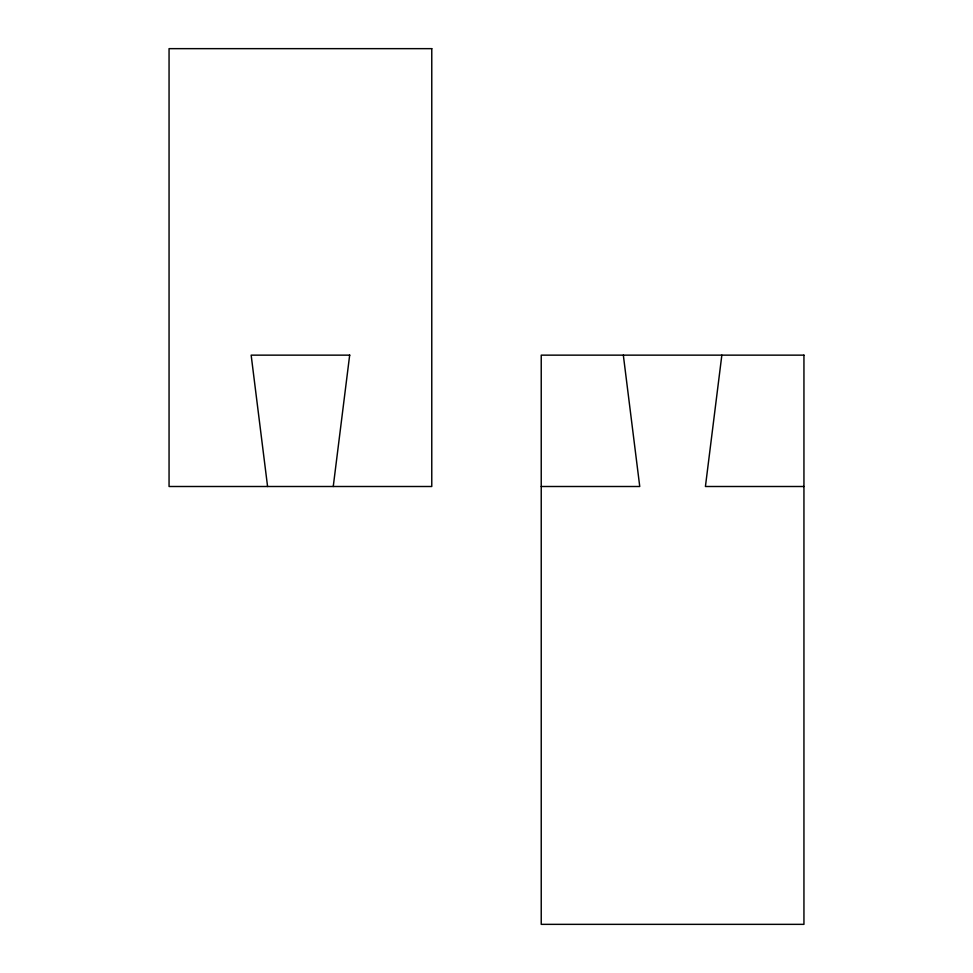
<?xml version="1.0" encoding="UTF-8"?>
<svg xmlns="http://www.w3.org/2000/svg" width="973" height="973" viewBox="0 0 973 973"><rect width="100%" height="100%" fill="white"/><g stroke="black" fill="none" stroke-linecap="round" stroke-linejoin="round"><path stroke-width="1.46" d="M333.252 486.5L349.672 355.145M721.844 355.145L705.425 486.5L803.941 486.5M349.806 355.145L251.156 355.145L267.575 486.5M541.231 486.5L639.748 486.5L623.328 355.145M431.769 48.65L169.059 48.65L169.059 486.5L431.769 486.5L431.769 48.65M803.941 355.145L541.231 355.145L541.231 924.35L803.941 924.35L803.941 355.145"/></g></svg>
